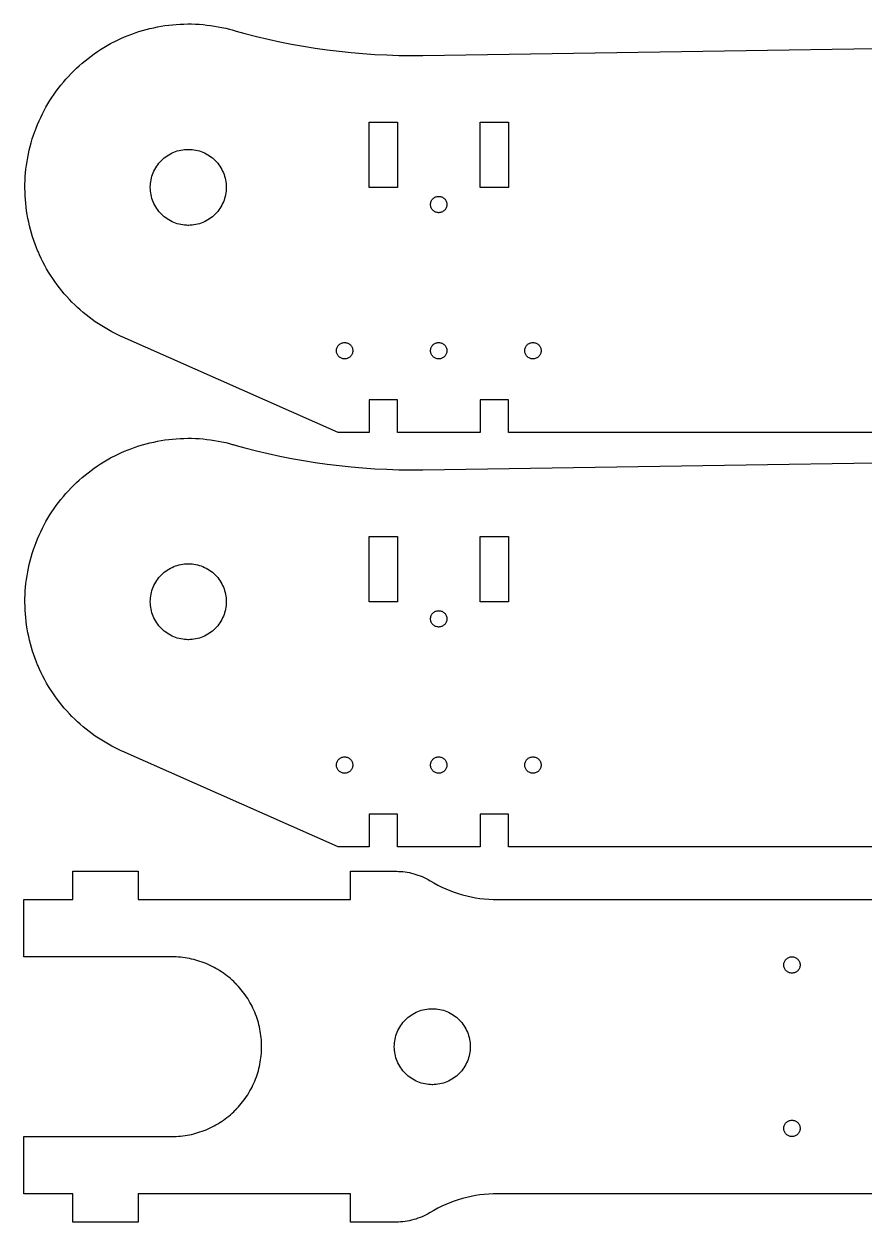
# Model space of a CAD drawing. Extents: x 0 to 983, y 0 to 542.
# Drawn here: x 0 to 326.6, y 35.8 to 501.4 of the extents above; entities that cross this region are included whole.
import ezdxf

# ---------------------------------------------------------------- set-up
doc = ezdxf.new("R2010")
doc.units = 0
doc.layers.get('0').update_dxf_attribs({"linetype": 'CONTINUOUS'})

msp = doc.modelspace()

# ---------------------------------------------------------------- linework, layer by layer
at = {"color": 0}
for points in [[(347.564, 342.635), (188.329, 342.635), (188.329, 355.335), (177.329, 355.335), (177.329, 342.635), (145.169, 342.635), (145.169, 355.335), (134.169, 355.335), (134.169, 342.635), (122.133, 342.635), (38.1731, 379.826), (37.8287, 379.979), (36.8035, 380.453), (35.4519, 381.11), (34.119, 381.797), (32.8051, 382.514), (31.5107, 383.261), (30.236, 384.037), (28.9817, 384.842), (27.7481, 385.675), (26.5354, 386.535), (25.3446, 387.422), (24.1756, 388.338), (23.0292, 389.279), (21.9056, 390.246), (20.8053, 391.239), (19.7286, 392.257), (18.6764, 393.3), (17.6485, 394.367), (16.6457, 395.457), (15.6685, 396.571), (14.7171, 397.708), (13.792, 398.868), (12.8937, 400.049), (12.0226, 401.253), (11.179, 402.476), (10.3636, 403.722), (9.5767, 404.987), (8.8186, 406.274), (8.09, 407.578), (7.3911, 408.901), (6.7224, 410.244), (6.0844, 411.604), (5.6251, 412.636), (5.4775, 412.983), (5.3299, 413.329), (4.9033, 414.375), (4.3635, 415.778), (3.858, 417.189), (3.3868, 418.61), (2.9499, 420.039), (2.5473, 421.476), (2.1791, 422.921), (1.8454, 424.371), (1.546, 425.828), (1.281, 427.289), (1.0505, 428.756), (0.8544, 430.225), (0.6928, 431.7), (0.5657, 433.176), (0.473, 434.654), (0.4149, 436.135), (0.3914, 437.617), (0.4024, 439.097), (0.4479, 440.579), (0.5281, 442.06), (0.6429, 443.539), (0.7922, 445.015), (0.9762, 446.489), (1.1949, 447.96), (1.4482, 449.426), (1.7363, 450.889), (2.059, 452.346), (2.4164, 453.797), (2.8087, 455.242), (3.2356, 456.679), (3.6974, 458.108), (4.0655, 459.176), (4.1939, 459.531), (4.3222, 459.885), (4.724, 460.94), (5.286, 462.333), (5.8797, 463.711), (6.5046, 465.071), (7.1602, 466.414), (7.8463, 467.74), (8.5623, 469.047), (9.3078, 470.335), (10.0826, 471.604), (10.8861, 472.853), (11.7179, 474.083), (12.5776, 475.292), (13.465, 476.479), (14.3793, 477.646), (15.3204, 478.79), (16.2879, 479.911), (17.2813, 481.011), (18.3001, 482.086), (19.344, 483.139), (20.4126, 484.167), (21.5054, 485.169), (22.6222, 486.147), (23.7624, 487.099), (24.9256, 488.025), (26.1115, 488.925), (27.3197, 489.797), (28.5496, 490.642), (29.801, 491.46), (31.0733, 492.247), (32.3664, 493.007), (33.6796, 493.738), (34.6772, 494.268), (35.0125, 494.439), (35.3478, 494.61), (36.3617, 495.108), (37.7235, 495.743), (39.0971, 496.344), (40.4821, 496.914), (41.8776, 497.447), (43.2833, 497.949), (44.6985, 498.415), (46.1225, 498.849), (47.5547, 499.249), (48.9946, 499.614), (50.4415, 499.944), (51.8947, 500.242), (53.3537, 500.506), (54.8179, 500.733), (56.2868, 500.928), (57.7594, 501.089), (59.2356, 501.214), (60.7143, 501.306), (62.1953, 501.363), (63.6776, 501.385), (65.161, 501.372), (66.6446, 501.326), (68.1278, 501.244), (69.61, 501.128), (71.0908, 500.976), (72.5693, 500.79), (74.045, 500.568), (75.5174, 500.313), (76.9857, 500.021), (78.4494, 499.694), (79.9079, 499.332), (80.9986, 499.039), (81.3606, 498.935), (82.4839, 498.614), (85.8656, 497.69), (90.39, 496.531), (94.9328, 495.453), (99.4925, 494.461), (104.068, 493.553), (108.659, 492.728), (113.263, 491.989), (117.879, 491.333), (122.507, 490.764), (127.145, 490.279), (131.792, 489.879), (136.446, 489.565), (141.107, 489.336), (145.774, 489.193), (150.444, 489.135), (153.95, 489.146), (155.118, 489.164), (456.557, 493.767)], [(347.564, 181.615), (188.329, 181.615), (188.329, 194.315), (177.329, 194.315), (177.329, 181.615), (145.169, 181.615), (145.169, 194.315), (134.169, 194.315), (134.169, 181.615), (122.133, 181.615), (38.1731, 218.806), (37.8287, 218.958), (36.8035, 219.432), (35.4519, 220.089), (34.119, 220.776), (32.8051, 221.494), (31.5107, 222.24), (30.236, 223.017), (28.9817, 223.821), (27.7481, 224.654), (26.5354, 225.515), (25.3446, 226.403), (24.1756, 227.318), (23.0292, 228.258), (21.9056, 229.226), (20.8053, 230.218), (19.7286, 231.236), (18.6764, 232.279), (17.6485, 233.346), (16.6457, 234.438), (15.6685, 235.551), (14.7171, 236.688), (13.792, 237.847), (12.8937, 239.029), (12.0226, 240.232), (11.179, 241.457), (10.3636, 242.701), (9.5767, 243.968), (8.8186, 245.253), (8.09, 246.558), (7.3911, 247.882), (6.7224, 249.224), (6.0844, 250.585), (5.6251, 251.617), (5.4775, 251.963), (5.3299, 252.308), (4.9033, 253.356), (4.3635, 254.757), (3.858, 256.169), (3.3868, 257.59), (2.9499, 259.019), (2.5473, 260.456), (2.1791, 261.9), (1.8454, 263.351), (1.546, 264.807), (1.281, 266.269), (1.0505, 267.735), (0.8544, 269.206), (0.6928, 270.679), (0.5657, 272.156), (0.473, 273.635), (0.4149, 275.115), (0.3914, 276.596), (0.4024, 278.078), (0.4479, 279.558), (0.5281, 281.039), (0.6429, 282.518), (0.7922, 283.994), (0.9762, 285.469), (1.1949, 286.94), (1.4482, 288.407), (1.7363, 289.868), (2.059, 291.325), (2.4164, 292.776), (2.8087, 294.221), (3.2356, 295.658), (3.6974, 297.089), (4.0655, 298.157), (4.1939, 298.511), (4.3222, 298.864), (4.724, 299.921), (5.286, 301.314), (5.8797, 302.692), (6.5046, 304.051), (7.1602, 305.394), (7.8463, 306.719), (8.5623, 308.026), (9.3078, 309.315), (10.0826, 310.583), (10.8861, 311.833), (11.7179, 313.063), (12.5776, 314.271), (13.465, 315.46), (14.3793, 316.625), (15.3204, 317.769), (16.2879, 318.892), (17.2813, 319.99), (18.3001, 321.067), (19.344, 322.118), (20.4126, 323.146), (21.5054, 324.149), (22.6222, 325.126), (23.7624, 326.079), (24.9256, 327.006), (26.1115, 327.904), (27.3197, 328.776), (28.5496, 329.622), (29.801, 330.439), (31.0733, 331.228), (32.3664, 331.987), (33.6796, 332.718), (34.6772, 333.247), (35.0125, 333.418), (35.3478, 333.59), (36.3617, 334.088), (37.7235, 334.724), (39.0971, 335.325), (40.4821, 335.893), (41.8776, 336.428), (43.2833, 336.929), (44.6985, 337.396), (46.1225, 337.829), (47.5547, 338.228), (48.9946, 338.593), (50.4415, 338.925), (51.8947, 339.222), (53.3537, 339.485), (54.8179, 339.714), (56.2868, 339.908), (57.7594, 340.068), (59.2356, 340.194), (60.7143, 340.286), (62.1953, 340.343), (63.6776, 340.365), (65.161, 340.353), (66.6446, 340.306), (68.1278, 340.224), (69.61, 340.107), (71.0908, 339.956), (72.5693, 339.769), (74.045, 339.549), (75.5174, 339.292), (76.9857, 339), (78.4494, 338.674), (79.9079, 338.313), (80.9986, 338.018), (81.3606, 337.915), (82.4839, 337.593), (85.8656, 336.671), (90.39, 335.51), (94.9328, 334.433), (99.4925, 333.44), (104.068, 332.532), (108.659, 331.708), (113.263, 330.968), (117.879, 330.314), (122.507, 329.744), (127.145, 329.258), (131.792, 328.86), (136.446, 328.544), (141.107, 328.315), (145.774, 328.172), (150.444, 328.115), (153.95, 328.125), (155.118, 328.143), (456.557, 332.747)], [(411.594, 46.7897), (184.15, 46.7897), (183.717, 46.7897), (182.415, 46.7601), (180.685, 46.6714), (178.961, 46.5242), (177.247, 46.3186), (175.542, 46.0553), (173.849, 45.7344), (172.168, 45.3567), (170.503, 44.9221), (168.851, 44.4315), (167.218, 43.885), (165.603, 43.2831), (164.008, 42.6263), (162.435, 41.9147), (160.885, 41.1489), (159.358, 40.3293), (158.229, 39.6811), (157.858, 39.4564), (157.672, 39.3442), (157.108, 39.02), (156.344, 38.6103), (155.569, 38.2274), (154.782, 37.8717), (153.985, 37.5432), (153.178, 37.2422), (152.361, 36.969), (151.536, 36.7236), (150.703, 36.5064), (149.862, 36.3175), (149.015, 36.1571), (148.164, 36.0254), (147.306, 35.9226), (146.444, 35.849), (145.579, 35.8046), (144.929, 35.7897), (144.711, 35.7897), (127, 35.7897), (127, 46.7897), (44.4501, 46.7897), (44.4501, 35.7897), (19.05, 35.7897), (19.05, 46.7897), (0, 46.7897), (0, 69.015), (57.464, 69.015), (57.6808, 69.015), (58.3311, 69.0258), (59.1958, 69.0581), (60.0575, 69.1114), (60.9158, 69.186), (61.7706, 69.2815), (62.6213, 69.3978), (63.4676, 69.5349), (64.3093, 69.6924), (65.1458, 69.8703), (65.9769, 70.0683), (66.8022, 70.2865), (67.6214, 70.5247), (68.434, 70.7826), (69.2397, 71.0601), (70.0382, 71.3572), (70.8292, 71.6736), (71.6121, 72.0092), (72.3868, 72.3637), (73.1528, 72.7372), (73.9099, 73.1294), (74.6574, 73.5403), (75.3953, 73.9696), (76.1231, 74.4172), (76.8404, 74.8829), (77.5469, 75.3665), (78.2422, 75.8682), (78.9261, 76.3875), (79.5979, 76.9243), (80.2576, 77.4786), (80.9047, 78.0501), (81.5389, 78.6388), (82.0064, 79.0911), (82.1597, 79.2443), (82.3131, 79.3976), (82.7653, 79.8651), (83.3539, 80.4993), (83.9254, 81.1464), (84.4797, 81.8061), (85.0165, 82.4781), (85.5358, 83.1618), (86.0375, 83.8571), (86.5211, 84.5637), (86.9869, 85.281), (87.4344, 86.0087), (87.8637, 86.7467), (88.2746, 87.4943), (88.6668, 88.2512), (89.0403, 89.0172), (89.3949, 89.7919), (89.7304, 90.5749), (90.0468, 91.3658), (90.3439, 92.1643), (90.6214, 92.97), (90.8793, 93.7826), (91.1175, 94.6018), (91.3357, 95.4271), (91.5338, 96.2582), (91.7117, 97.0947), (91.8693, 97.9364), (92.0063, 98.7828), (92.1225, 99.6335), (92.2181, 100.488), (92.2926, 101.347), (92.346, 102.208), (92.3782, 103.073), (92.389, 103.723), (92.389, 103.94), (92.389, 104.157), (92.3782, 104.807), (92.346, 105.672), (92.2926, 106.534), (92.2181, 107.392), (92.1225, 108.247), (92.0063, 109.098), (91.8692, 109.944), (91.7117, 110.785), (91.5338, 111.622), (91.3357, 112.453), (91.1175, 113.278), (90.8793, 114.097), (90.6214, 114.91), (90.3439, 115.716), (90.0468, 116.514), (89.7304, 117.305), (89.3949, 118.088), (89.0403, 118.863), (88.6668, 119.629), (88.2746, 120.386), (87.8637, 121.134), (87.4344, 121.871), (86.9868, 122.599), (86.5211, 123.317), (86.0375, 124.023), (85.5358, 124.718), (85.0165, 125.402), (84.4797, 126.074), (83.9254, 126.734), (83.3539, 127.381), (82.7653, 128.015), (82.3129, 128.483), (82.1597, 128.636), (82.0064, 128.789), (81.5389, 129.241), (80.9047, 129.83), (80.2576, 130.402), (79.5979, 130.956), (78.926, 131.493), (78.2422, 132.012), (77.5469, 132.514), (76.8403, 132.997), (76.1231, 133.463), (75.3953, 133.911), (74.6574, 134.34), (73.9097, 134.751), (73.1528, 135.143), (72.3868, 135.517), (71.6121, 135.871), (70.8292, 136.207), (70.0382, 136.523), (69.2397, 136.82), (68.434, 137.098), (67.6213, 137.356), (66.8022, 137.594), (65.9769, 137.812), (65.1458, 138.01), (64.3093, 138.188), (63.4676, 138.345), (62.6213, 138.482), (61.7706, 138.599), (60.9158, 138.694), (60.0574, 138.769), (59.1957, 138.822), (58.3311, 138.854), (57.6807, 138.865), (57.4639, 138.865), (0, 138.865), (0, 161.09), (19.05, 161.09), (19.05, 172.09), (44.4501, 172.09), (44.4501, 161.09), (127, 161.09), (127, 172.09), (144.711, 172.09), (144.929, 172.09), (145.579, 172.075), (146.444, 172.031), (147.306, 171.957), (148.164, 171.854), (149.015, 171.722), (149.862, 171.563), (150.703, 171.374), (151.536, 171.156), (152.361, 170.911), (153.178, 170.638), (153.985, 170.336), (154.782, 170.008), (155.569, 169.653), (156.344, 169.269), (157.108, 168.86), (157.672, 168.536), (157.858, 168.424), (158.229, 168.199), (159.358, 167.55), (160.885, 166.731), (162.435, 165.965), (164.008, 165.254), (165.603, 164.597), (167.218, 163.994), (168.851, 163.449), (170.503, 162.957), (172.168, 162.524), (173.849, 162.146), (175.542, 161.825), (177.247, 161.561), (178.961, 161.356), (180.685, 161.208), (182.415, 161.119), (183.717, 161.09), (184.15, 161.09), (411.594, 161.09)]]:
    msp.add_lwpolyline(points, dxfattribs=at)
for points in [[(134.169, 463.285), (145.169, 463.285), (145.169, 437.885), (134.169, 437.885), (134.169, 463.285)], [(177.329, 463.285), (188.329, 463.285), (188.329, 437.885), (177.329, 437.885), (177.329, 463.285)], [(63.891, 423.115), (63.7078, 423.115), (63.1585, 423.133), (62.4311, 423.188), (61.7099, 423.276), (60.996, 423.401), (60.2907, 423.561), (59.5953, 423.754), (58.9108, 423.981), (58.2386, 424.239), (57.5799, 424.532), (56.9358, 424.856), (56.3075, 425.211), (55.6964, 425.597), (55.1036, 426.014), (54.5303, 426.46), (53.9776, 426.936), (53.5764, 427.311), (53.4469, 427.442), (53.3174, 427.571), (52.9418, 427.972), (52.4657, 428.525), (52.019, 429.099), (51.6024, 429.69), (51.2161, 430.301), (50.8608, 430.931), (50.5369, 431.574), (50.2451, 432.233), (49.9857, 432.906), (49.7592, 433.59), (49.5663, 434.285), (49.4072, 434.99), (49.2826, 435.704), (49.1931, 436.425), (49.1389, 437.153), (49.1208, 437.703), (49.1208, 437.885), (49.1208, 438.068), (49.1389, 438.618), (49.1931, 439.344), (49.2826, 440.067), (49.4072, 440.781), (49.5663, 441.486), (49.7592, 442.181), (49.9857, 442.865), (50.2451, 443.537), (50.5369, 444.196), (50.8608, 444.84), (51.2161, 445.468), (51.6024, 446.079), (52.019, 446.672), (52.4657, 447.246), (52.9418, 447.799), (53.3174, 448.2), (53.4469, 448.329), (53.5764, 448.458), (53.9776, 448.835), (54.5303, 449.311), (55.1036, 449.757), (55.6964, 450.174), (56.3075, 450.56), (56.9358, 450.915), (57.5799, 451.239), (58.2386, 451.531), (58.9108, 451.79), (59.5953, 452.017), (60.2907, 452.21), (60.996, 452.369), (61.7099, 452.493), (62.4311, 452.583), (63.1585, 452.638), (63.7078, 452.656), (63.891, 452.656), (64.074, 452.656), (64.6233, 452.638), (65.3507, 452.583), (66.0719, 452.493), (66.7858, 452.369), (67.4911, 452.21), (68.1865, 452.017), (68.871, 451.79), (69.5432, 451.531), (70.2019, 451.239), (70.846, 450.915), (71.4742, 450.56), (72.0853, 450.174), (72.6782, 449.757), (73.2515, 449.311), (73.8042, 448.835), (74.2054, 448.458), (74.335, 448.329), (74.4644, 448.2), (74.84, 447.799), (75.3161, 447.246), (75.7628, 446.672), (76.1794, 446.079), (76.5657, 445.468), (76.921, 444.84), (77.2449, 444.196), (77.5367, 443.537), (77.7961, 442.865), (78.0226, 442.181), (78.2156, 441.486), (78.3746, 440.781), (78.4992, 440.067), (78.5888, 439.344), (78.6429, 438.618), (78.6611, 438.068), (78.6611, 437.885), (78.6611, 437.703), (78.6429, 437.153), (78.5888, 436.425), (78.4992, 435.704), (78.3746, 434.99), (78.2156, 434.285), (78.0226, 433.59), (77.7961, 432.906), (77.5367, 432.233), (77.2449, 431.574), (76.921, 430.931), (76.5657, 430.301), (76.1794, 429.69), (75.7628, 429.099), (75.3161, 428.525), (74.84, 427.972), (74.4644, 427.571), (74.335, 427.442), (74.2054, 427.311), (73.8042, 426.936), (73.2515, 426.46), (72.6782, 426.014), (72.0853, 425.597), (71.4742, 425.211), (70.846, 424.856), (70.2019, 424.532), (69.5432, 424.239), (68.871, 423.981), (68.1865, 423.754), (67.4911, 423.561), (66.7858, 423.401), (66.0719, 423.276), (65.3507, 423.188), (64.6233, 423.133), (64.074, 423.115), (63.891, 423.115)], [(161.249, 428.046), (161.168, 428.046), (160.925, 428.063), (160.61, 428.111), (160.304, 428.189), (160.013, 428.296), (159.736, 428.429), (159.474, 428.589), (159.229, 428.772), (159.004, 428.976), (158.799, 429.201), (158.617, 429.446), (158.457, 429.708), (158.324, 429.986), (158.217, 430.278), (158.139, 430.582), (158.09, 430.897), (158.074, 431.14), (158.074, 431.221), (158.074, 431.303), (158.09, 431.546), (158.139, 431.861), (158.217, 432.165), (158.324, 432.457), (158.457, 432.735), (158.617, 432.997), (158.799, 433.242), (159.004, 433.467), (159.229, 433.671), (159.474, 433.854), (159.736, 434.014), (160.013, 434.147), (160.304, 434.254), (160.61, 434.332), (160.925, 434.381), (161.168, 434.396), (161.249, 434.396), (161.331, 434.396), (161.574, 434.381), (161.889, 434.332), (162.193, 434.254), (162.485, 434.147), (162.763, 434.014), (163.024, 433.854), (163.268, 433.671), (163.494, 433.467), (163.699, 433.242), (163.882, 432.997), (164.04, 432.735), (164.175, 432.457), (164.281, 432.165), (164.36, 431.861), (164.407, 431.546), (164.424, 431.303), (164.424, 431.221), (164.424, 431.14), (164.407, 430.897), (164.36, 430.582), (164.281, 430.278), (164.175, 429.986), (164.04, 429.708), (163.882, 429.446), (163.699, 429.201), (163.494, 428.976), (163.268, 428.772), (163.024, 428.589), (162.763, 428.429), (162.485, 428.296), (162.193, 428.189), (161.889, 428.111), (161.574, 428.063), (161.331, 428.046), (161.249, 428.046)], [(124.644, 371.21), (124.563, 371.21), (124.319, 371.226), (124.004, 371.275), (123.7, 371.353), (123.408, 371.46), (123.131, 371.593), (122.869, 371.753), (122.624, 371.935), (122.399, 372.14), (122.194, 372.365), (122.011, 372.61), (121.852, 372.872), (121.718, 373.15), (121.612, 373.442), (121.533, 373.746), (121.485, 374.061), (121.469, 374.304), (121.469, 374.385), (121.469, 374.467), (121.485, 374.71), (121.533, 375.025), (121.612, 375.329), (121.718, 375.621), (121.852, 375.899), (122.011, 376.16), (122.194, 376.404), (122.399, 376.631), (122.624, 376.835), (122.869, 377.018), (123.131, 377.176), (123.408, 377.311), (123.7, 377.418), (124.004, 377.496), (124.319, 377.544), (124.563, 377.56), (124.644, 377.56), (124.725, 377.56), (124.969, 377.544), (125.284, 377.496), (125.588, 377.418), (125.88, 377.311), (126.157, 377.176), (126.419, 377.018), (126.664, 376.835), (126.889, 376.631), (127.094, 376.404), (127.277, 376.16), (127.436, 375.899), (127.569, 375.621), (127.676, 375.329), (127.754, 375.025), (127.803, 374.71), (127.819, 374.467), (127.819, 374.385), (127.819, 374.304), (127.803, 374.061), (127.754, 373.746), (127.676, 373.442), (127.569, 373.15), (127.436, 372.872), (127.277, 372.61), (127.094, 372.365), (126.889, 372.14), (126.664, 371.935), (126.419, 371.753), (126.157, 371.593), (125.88, 371.46), (125.588, 371.353), (125.284, 371.275), (124.969, 371.226), (124.725, 371.21), (124.644, 371.21)], [(161.249, 371.21), (161.168, 371.21), (160.925, 371.226), (160.61, 371.275), (160.304, 371.353), (160.013, 371.46), (159.736, 371.593), (159.474, 371.753), (159.229, 371.935), (159.004, 372.14), (158.799, 372.365), (158.617, 372.61), (158.457, 372.872), (158.324, 373.15), (158.217, 373.442), (158.139, 373.746), (158.09, 374.061), (158.074, 374.304), (158.074, 374.385), (158.074, 374.467), (158.09, 374.71), (158.139, 375.025), (158.217, 375.329), (158.324, 375.621), (158.457, 375.899), (158.617, 376.16), (158.799, 376.404), (159.004, 376.631), (159.229, 376.835), (159.474, 377.018), (159.736, 377.176), (160.013, 377.311), (160.304, 377.418), (160.61, 377.496), (160.925, 377.544), (161.168, 377.56), (161.249, 377.56), (161.331, 377.56), (161.574, 377.544), (161.889, 377.496), (162.193, 377.418), (162.485, 377.311), (162.763, 377.176), (163.024, 377.018), (163.268, 376.835), (163.494, 376.631), (163.699, 376.404), (163.882, 376.16), (164.04, 375.899), (164.175, 375.621), (164.282, 375.329), (164.36, 375.025), (164.407, 374.71), (164.424, 374.467), (164.424, 374.385), (164.424, 374.304), (164.407, 374.061), (164.36, 373.746), (164.282, 373.442), (164.175, 373.15), (164.04, 372.872), (163.882, 372.61), (163.699, 372.365), (163.494, 372.14), (163.268, 371.935), (163.024, 371.753), (162.763, 371.593), (162.485, 371.46), (162.193, 371.353), (161.889, 371.275), (161.574, 371.226), (161.331, 371.21), (161.249, 371.21)], [(197.854, 371.21), (197.774, 371.21), (197.529, 371.226), (197.214, 371.275), (196.91, 371.353), (196.618, 371.46), (196.34, 371.593), (196.079, 371.753), (195.835, 371.935), (195.608, 372.14), (195.404, 372.365), (195.221, 372.61), (195.063, 372.872), (194.929, 373.15), (194.822, 373.442), (194.743, 373.746), (194.696, 374.061), (194.679, 374.304), (194.679, 374.385), (194.679, 374.467), (194.696, 374.71), (194.743, 375.025), (194.822, 375.329), (194.929, 375.621), (195.063, 375.899), (195.221, 376.16), (195.404, 376.404), (195.608, 376.631), (195.835, 376.835), (196.079, 377.018), (196.34, 377.176), (196.618, 377.311), (196.91, 377.418), (197.214, 377.496), (197.529, 377.544), (197.774, 377.56), (197.854, 377.56), (197.935, 377.56), (198.179, 377.544), (198.494, 377.496), (198.799, 377.418), (199.09, 377.311), (199.368, 377.176), (199.629, 377.018), (199.874, 376.835), (200.099, 376.631), (200.304, 376.404), (200.487, 376.16), (200.646, 375.899), (200.779, 375.621), (200.886, 375.329), (200.964, 375.025), (201.013, 374.71), (201.029, 374.467), (201.029, 374.385), (201.029, 374.304), (201.013, 374.061), (200.964, 373.746), (200.886, 373.442), (200.779, 373.15), (200.646, 372.872), (200.487, 372.61), (200.304, 372.365), (200.099, 372.14), (199.874, 371.935), (199.629, 371.753), (199.368, 371.593), (199.09, 371.46), (198.799, 371.353), (198.494, 371.275), (198.179, 371.226), (197.935, 371.21), (197.854, 371.21)], [(134.169, 302.265), (145.169, 302.265), (145.169, 276.865), (134.169, 276.865), (134.169, 302.265)], [(177.329, 302.265), (188.329, 302.265), (188.329, 276.865), (177.329, 276.865), (177.329, 302.265)], [(63.891, 262.094), (63.7078, 262.094), (63.1585, 262.112), (62.4311, 262.167), (61.7099, 262.257), (60.996, 262.382), (60.2907, 262.54), (59.5953, 262.733), (58.9108, 262.96), (58.2386, 263.219), (57.5799, 263.511), (56.9358, 263.835), (56.3075, 264.19), (55.6964, 264.576), (55.1036, 264.993), (54.5303, 265.44), (53.9776, 265.917), (53.5764, 266.292), (53.4469, 266.421), (53.3174, 266.55), (52.9418, 266.951), (52.4657, 267.504), (52.019, 268.078), (51.6024, 268.671), (51.2161, 269.282), (50.8608, 269.91), (50.5369, 270.554), (50.2451, 271.213), (49.9857, 271.885), (49.7592, 272.569), (49.5663, 273.265), (49.4072, 273.971), (49.2826, 274.685), (49.1931, 275.406), (49.1389, 276.133), (49.1208, 276.682), (49.1208, 276.865), (49.1208, 277.049), (49.1389, 277.597), (49.1931, 278.325), (49.2826, 279.046), (49.4072, 279.76), (49.5663, 280.465), (49.7592, 281.161), (49.9857, 281.846), (50.2451, 282.518), (50.5369, 283.176), (50.8608, 283.821), (51.2161, 284.449), (51.6024, 285.06), (52.019, 285.653), (52.4657, 286.226), (52.9418, 286.779), (53.3174, 287.179), (53.4469, 287.31), (53.5764, 287.439), (53.9776, 287.814), (54.5303, 288.29), (55.1036, 288.737), (55.6964, 289.154), (56.3075, 289.54), (56.9358, 289.896), (57.5799, 290.219), (58.2386, 290.511), (58.9108, 290.771), (59.5953, 290.997), (60.2907, 291.19), (60.996, 291.349), (61.7099, 291.474), (62.4311, 291.563), (63.1585, 291.617), (63.7078, 291.635), (63.891, 291.635), (64.074, 291.635), (64.6233, 291.617), (65.3507, 291.563), (66.0719, 291.474), (66.7858, 291.349), (67.4911, 291.19), (68.1865, 290.997), (68.871, 290.771), (69.5432, 290.511), (70.2019, 290.219), (70.846, 289.896), (71.4742, 289.54), (72.0853, 289.154), (72.6782, 288.737), (73.2515, 288.29), (73.8042, 287.814), (74.2054, 287.439), (74.335, 287.31), (74.4644, 287.179), (74.84, 286.779), (75.3161, 286.226), (75.7628, 285.653), (76.1794, 285.06), (76.5657, 284.449), (76.921, 283.821), (77.2449, 283.176), (77.5367, 282.518), (77.7961, 281.846), (78.0226, 281.161), (78.2156, 280.465), (78.3746, 279.76), (78.4992, 279.046), (78.5888, 278.325), (78.6429, 277.597), (78.6611, 277.049), (78.6611, 276.865), (78.6611, 276.682), (78.6429, 276.133), (78.5888, 275.406), (78.4992, 274.685), (78.3746, 273.971), (78.2156, 273.265), (78.0226, 272.569), (77.7961, 271.885), (77.5367, 271.213), (77.2449, 270.554), (76.921, 269.91), (76.5657, 269.282), (76.1794, 268.671), (75.7628, 268.078), (75.3161, 267.504), (74.84, 266.951), (74.4644, 266.55), (74.335, 266.421), (74.2054, 266.292), (73.8042, 265.917), (73.2515, 265.44), (72.6782, 264.993), (72.0853, 264.576), (71.4742, 264.19), (70.846, 263.835), (70.2019, 263.511), (69.5432, 263.219), (68.871, 262.96), (68.1865, 262.733), (67.4911, 262.54), (66.7858, 262.382), (66.0719, 262.257), (65.3507, 262.167), (64.6233, 262.112), (64.074, 262.094), (63.891, 262.094)], [(161.249, 267.026), (161.168, 267.026), (160.925, 267.043), (160.61, 267.09), (160.304, 267.169), (160.013, 267.276), (159.736, 267.41), (159.474, 267.568), (159.229, 267.751), (159.004, 267.957), (158.799, 268.182), (158.617, 268.426), (158.457, 268.688), (158.324, 268.965), (158.217, 269.257), (158.139, 269.561), (158.09, 269.876), (158.074, 270.121), (158.074, 270.201), (158.074, 270.282), (158.09, 270.526), (158.139, 270.842), (158.217, 271.146), (158.324, 271.438), (158.457, 271.715), (158.617, 271.976), (158.799, 272.221), (159.004, 272.446), (159.229, 272.651), (159.474, 272.835), (159.736, 272.993), (160.013, 273.126), (160.304, 273.233), (160.61, 273.313), (160.925, 273.36), (161.168, 273.376), (161.249, 273.376), (161.331, 273.376), (161.574, 273.36), (161.889, 273.313), (162.193, 273.233), (162.485, 273.126), (162.763, 272.993), (163.024, 272.835), (163.268, 272.651), (163.494, 272.446), (163.699, 272.221), (163.882, 271.976), (164.04, 271.715), (164.175, 271.438), (164.281, 271.146), (164.36, 270.842), (164.407, 270.526), (164.424, 270.282), (164.424, 270.201), (164.424, 270.121), (164.407, 269.876), (164.36, 269.561), (164.281, 269.257), (164.175, 268.965), (164.04, 268.688), (163.882, 268.426), (163.699, 268.182), (163.494, 267.957), (163.268, 267.751), (163.024, 267.568), (162.763, 267.41), (162.485, 267.276), (162.193, 267.169), (161.889, 267.09), (161.574, 267.043), (161.331, 267.026), (161.249, 267.026)], [(124.644, 210.19), (124.563, 210.19), (124.319, 210.207), (124.004, 210.254), (123.7, 210.333), (123.408, 210.439), (123.131, 210.574), (122.869, 210.732), (122.624, 210.915), (122.399, 211.119), (122.194, 211.346), (122.011, 211.59), (121.852, 211.851), (121.718, 212.129), (121.612, 212.421), (121.533, 212.725), (121.485, 213.04), (121.469, 213.283), (121.469, 213.365), (121.469, 213.446), (121.485, 213.69), (121.533, 214.006), (121.612, 214.31), (121.718, 214.601), (121.852, 214.879), (122.011, 215.14), (122.194, 215.385), (122.399, 215.61), (122.624, 215.815), (122.869, 215.997), (123.131, 216.157), (123.408, 216.29), (123.7, 216.397), (124.004, 216.475), (124.319, 216.524), (124.563, 216.54), (124.644, 216.54), (124.725, 216.54), (124.969, 216.524), (125.284, 216.475), (125.588, 216.397), (125.88, 216.29), (126.157, 216.157), (126.419, 215.997), (126.664, 215.815), (126.889, 215.61), (127.094, 215.385), (127.277, 215.14), (127.436, 214.879), (127.569, 214.601), (127.676, 214.31), (127.754, 214.006), (127.803, 213.69), (127.819, 213.446), (127.819, 213.365), (127.819, 213.283), (127.803, 213.04), (127.754, 212.725), (127.676, 212.421), (127.569, 212.129), (127.436, 211.851), (127.277, 211.59), (127.094, 211.346), (126.889, 211.119), (126.664, 210.915), (126.419, 210.732), (126.157, 210.574), (125.88, 210.439), (125.588, 210.333), (125.284, 210.254), (124.969, 210.207), (124.725, 210.19), (124.644, 210.19)], [(161.249, 210.19), (161.168, 210.19), (160.925, 210.207), (160.61, 210.254), (160.304, 210.333), (160.013, 210.439), (159.736, 210.574), (159.474, 210.732), (159.229, 210.915), (159.004, 211.119), (158.799, 211.346), (158.617, 211.59), (158.457, 211.851), (158.324, 212.129), (158.217, 212.421), (158.139, 212.725), (158.09, 213.04), (158.074, 213.283), (158.074, 213.365), (158.074, 213.446), (158.09, 213.69), (158.139, 214.006), (158.217, 214.31), (158.324, 214.601), (158.457, 214.879), (158.617, 215.14), (158.799, 215.385), (159.004, 215.61), (159.229, 215.815), (159.474, 215.997), (159.736, 216.157), (160.013, 216.29), (160.304, 216.397), (160.61, 216.475), (160.925, 216.524), (161.168, 216.54), (161.249, 216.54), (161.331, 216.54), (161.574, 216.524), (161.889, 216.475), (162.193, 216.397), (162.485, 216.29), (162.763, 216.157), (163.024, 215.997), (163.268, 215.815), (163.494, 215.61), (163.699, 215.385), (163.882, 215.14), (164.04, 214.879), (164.175, 214.601), (164.282, 214.31), (164.36, 214.006), (164.407, 213.69), (164.424, 213.446), (164.424, 213.365), (164.424, 213.283), (164.407, 213.04), (164.36, 212.725), (164.282, 212.421), (164.175, 212.129), (164.04, 211.851), (163.882, 211.59), (163.699, 211.346), (163.494, 211.119), (163.268, 210.915), (163.024, 210.732), (162.763, 210.574), (162.485, 210.439), (162.193, 210.333), (161.889, 210.254), (161.574, 210.207), (161.331, 210.19), (161.249, 210.19)], [(197.854, 210.19), (197.774, 210.19), (197.529, 210.207), (197.214, 210.254), (196.91, 210.333), (196.618, 210.439), (196.34, 210.574), (196.079, 210.732), (195.835, 210.915), (195.608, 211.119), (195.404, 211.346), (195.221, 211.59), (195.063, 211.851), (194.929, 212.129), (194.822, 212.421), (194.743, 212.725), (194.696, 213.04), (194.679, 213.283), (194.679, 213.365), (194.679, 213.446), (194.696, 213.69), (194.743, 214.006), (194.822, 214.31), (194.929, 214.601), (195.063, 214.879), (195.221, 215.14), (195.404, 215.385), (195.608, 215.61), (195.835, 215.815), (196.079, 215.997), (196.34, 216.157), (196.618, 216.29), (196.91, 216.397), (197.214, 216.475), (197.529, 216.524), (197.774, 216.54), (197.854, 216.54), (197.935, 216.54), (198.179, 216.524), (198.494, 216.475), (198.799, 216.397), (199.09, 216.29), (199.368, 216.157), (199.629, 215.997), (199.874, 215.815), (200.099, 215.61), (200.304, 215.385), (200.487, 215.14), (200.646, 214.879), (200.779, 214.601), (200.886, 214.31), (200.964, 214.006), (201.013, 213.69), (201.029, 213.446), (201.029, 213.365), (201.029, 213.283), (201.013, 213.04), (200.964, 212.725), (200.886, 212.421), (200.779, 212.129), (200.646, 211.851), (200.487, 211.59), (200.304, 211.346), (200.099, 211.119), (199.874, 210.915), (199.629, 210.732), (199.368, 210.574), (199.09, 210.439), (198.799, 210.333), (198.494, 210.254), (198.179, 210.207), (197.935, 210.19), (197.854, 210.19)], [(295.39, 135.69), (295.39, 135.771), (295.406, 136.015), (295.454, 136.33), (295.532, 136.634), (295.639, 136.926), (295.772, 137.203), (295.932, 137.465), (296.115, 137.71), (296.319, 137.935), (296.544, 138.14), (296.789, 138.323), (297.051, 138.482), (297.329, 138.615), (297.621, 138.722), (297.925, 138.8), (298.24, 138.848), (298.483, 138.865), (298.565, 138.865), (298.646, 138.865), (298.889, 138.848), (299.204, 138.8), (299.508, 138.722), (299.8, 138.615), (300.078, 138.482), (300.34, 138.323), (300.585, 138.14), (300.81, 137.935), (301.015, 137.71), (301.197, 137.465), (301.357, 137.203), (301.49, 136.926), (301.597, 136.634), (301.675, 136.33), (301.724, 136.015), (301.74, 135.771), (301.74, 135.69), (301.74, 135.609), (301.724, 135.365), (301.675, 135.05), (301.597, 134.746), (301.49, 134.454), (301.357, 134.177), (301.197, 133.915), (301.015, 133.67), (300.81, 133.445), (300.585, 133.24), (300.34, 133.057), (300.078, 132.898), (299.8, 132.764), (299.508, 132.658), (299.204, 132.579), (298.889, 132.531), (298.646, 132.515), (298.565, 132.515), (298.483, 132.515), (298.24, 132.531), (297.925, 132.579), (297.621, 132.658), (297.329, 132.764), (297.051, 132.898), (296.789, 133.057), (296.544, 133.24), (296.319, 133.445), (296.115, 133.67), (295.932, 133.915), (295.772, 134.177), (295.639, 134.454), (295.532, 134.746), (295.454, 135.05), (295.406, 135.365), (295.39, 135.609), (295.39, 135.69)], [(143.981, 103.94), (143.981, 104.123), (143.999, 104.672), (144.053, 105.4), (144.142, 106.121), (144.267, 106.835), (144.425, 107.54), (144.618, 108.236), (144.844, 108.92), (145.104, 109.592), (145.396, 110.251), (145.719, 110.895), (146.075, 111.523), (146.461, 112.134), (146.878, 112.727), (147.325, 113.301), (147.801, 113.853), (148.176, 114.254), (148.306, 114.384), (148.436, 114.513), (148.837, 114.889), (149.389, 115.365), (149.962, 115.812), (150.556, 116.228), (151.167, 116.615), (151.794, 116.97), (152.439, 117.294), (153.099, 117.586), (153.769, 117.845), (154.454, 118.072), (155.15, 118.265), (155.856, 118.424), (156.569, 118.548), (157.29, 118.638), (158.018, 118.692), (158.567, 118.71), (158.75, 118.71), (158.933, 118.71), (159.482, 118.692), (160.21, 118.638), (160.932, 118.548), (161.646, 118.424), (162.35, 118.265), (163.046, 118.072), (163.731, 117.845), (164.403, 117.586), (165.061, 117.294), (165.706, 116.97), (166.333, 116.615), (166.944, 116.228), (167.538, 115.812), (168.111, 115.365), (168.664, 114.889), (169.065, 114.513), (169.194, 114.384), (169.324, 114.254), (169.7, 113.853), (170.175, 113.301), (170.622, 112.727), (171.039, 112.134), (171.425, 111.523), (171.781, 110.895), (172.104, 110.251), (172.396, 109.592), (172.656, 108.92), (172.882, 108.236), (173.075, 107.54), (173.233, 106.835), (173.358, 106.121), (173.449, 105.4), (173.503, 104.672), (173.521, 104.123), (173.521, 103.94), (173.521, 103.757), (173.503, 103.207), (173.449, 102.48), (173.358, 101.759), (173.233, 101.045), (173.075, 100.34), (172.882, 99.6442), (172.656, 98.9599), (172.396, 98.2876), (172.104, 97.6289), (171.781, 96.9847), (171.425, 96.3565), (171.039, 95.7454), (170.622, 95.1525), (170.175, 94.5792), (169.7, 94.0265), (169.324, 93.6253), (169.194, 93.4958), (169.065, 93.3664), (168.664, 92.9908), (168.111, 92.5147), (167.538, 92.0681), (166.944, 91.6514), (166.333, 91.2651), (165.706, 90.9099), (165.061, 90.586), (164.403, 90.2942), (163.731, 90.0347), (163.046, 89.8082), (162.35, 89.6153), (161.646, 89.4563), (160.932, 89.3317), (160.21, 89.2421), (159.482, 89.1879), (158.933, 89.1697), (158.75, 89.1697), (158.567, 89.1697), (158.018, 89.1879), (157.29, 89.2421), (156.569, 89.3317), (155.856, 89.4563), (155.15, 89.6153), (154.454, 89.8082), (153.769, 90.0347), (153.099, 90.2942), (152.439, 90.586), (151.794, 90.9099), (151.167, 91.2651), (150.556, 91.6514), (149.962, 92.0681), (149.389, 92.5147), (148.837, 92.9908), (148.436, 93.3664), (148.306, 93.4958), (148.176, 93.6253), (147.801, 94.0265), (147.325, 94.5792), (146.878, 95.1525), (146.461, 95.7454), (146.075, 96.3565), (145.719, 96.9847), (145.396, 97.6289), (145.104, 98.2876), (144.844, 98.9599), (144.618, 99.6442), (144.425, 100.34), (144.267, 101.045), (144.142, 101.759), (144.053, 102.48), (143.999, 103.207), (143.981, 103.757), (143.981, 103.94)], [(295.39, 72.1899), (295.39, 72.271), (295.406, 72.5144), (295.454, 72.8297), (295.532, 73.134), (295.639, 73.4257), (295.772, 73.7033), (295.932, 73.965), (296.115, 74.2094), (296.319, 74.435), (296.544, 74.6399), (296.789, 74.8226), (297.051, 74.9817), (297.329, 75.1154), (297.621, 75.2221), (297.925, 75.3004), (298.24, 75.3485), (298.483, 75.3649), (298.565, 75.3649), (298.646, 75.3649), (298.889, 75.3485), (299.204, 75.3004), (299.508, 75.2221), (299.8, 75.1154), (300.078, 74.9817), (300.34, 74.8226), (300.585, 74.6399), (300.81, 74.435), (301.015, 74.2094), (301.197, 73.965), (301.357, 73.7033), (301.49, 73.4257), (301.597, 73.134), (301.675, 72.8297), (301.724, 72.5144), (301.74, 72.271), (301.74, 72.1899), (301.74, 72.1088), (301.724, 71.8653), (301.675, 71.55), (301.597, 71.2457), (301.49, 70.954), (301.357, 70.6764), (301.197, 70.4147), (301.015, 70.1703), (300.81, 69.9447), (300.585, 69.7399), (300.34, 69.5571), (300.078, 69.3981), (299.8, 69.2643), (299.508, 69.1576), (299.204, 69.0793), (298.889, 69.0313), (298.646, 69.0149), (298.565, 69.0149), (298.483, 69.0149), (298.24, 69.0313), (297.925, 69.0793), (297.621, 69.1576), (297.329, 69.2643), (297.051, 69.3981), (296.789, 69.5571), (296.544, 69.7399), (296.319, 69.9447), (296.115, 70.1703), (295.932, 70.4147), (295.772, 70.6764), (295.639, 70.954), (295.532, 71.2457), (295.454, 71.55), (295.406, 71.8653), (295.39, 72.1088), (295.39, 72.1899)]]:
    msp.add_lwpolyline(points, close=True, dxfattribs=at)

doc.saveas('drawing.dxf')
